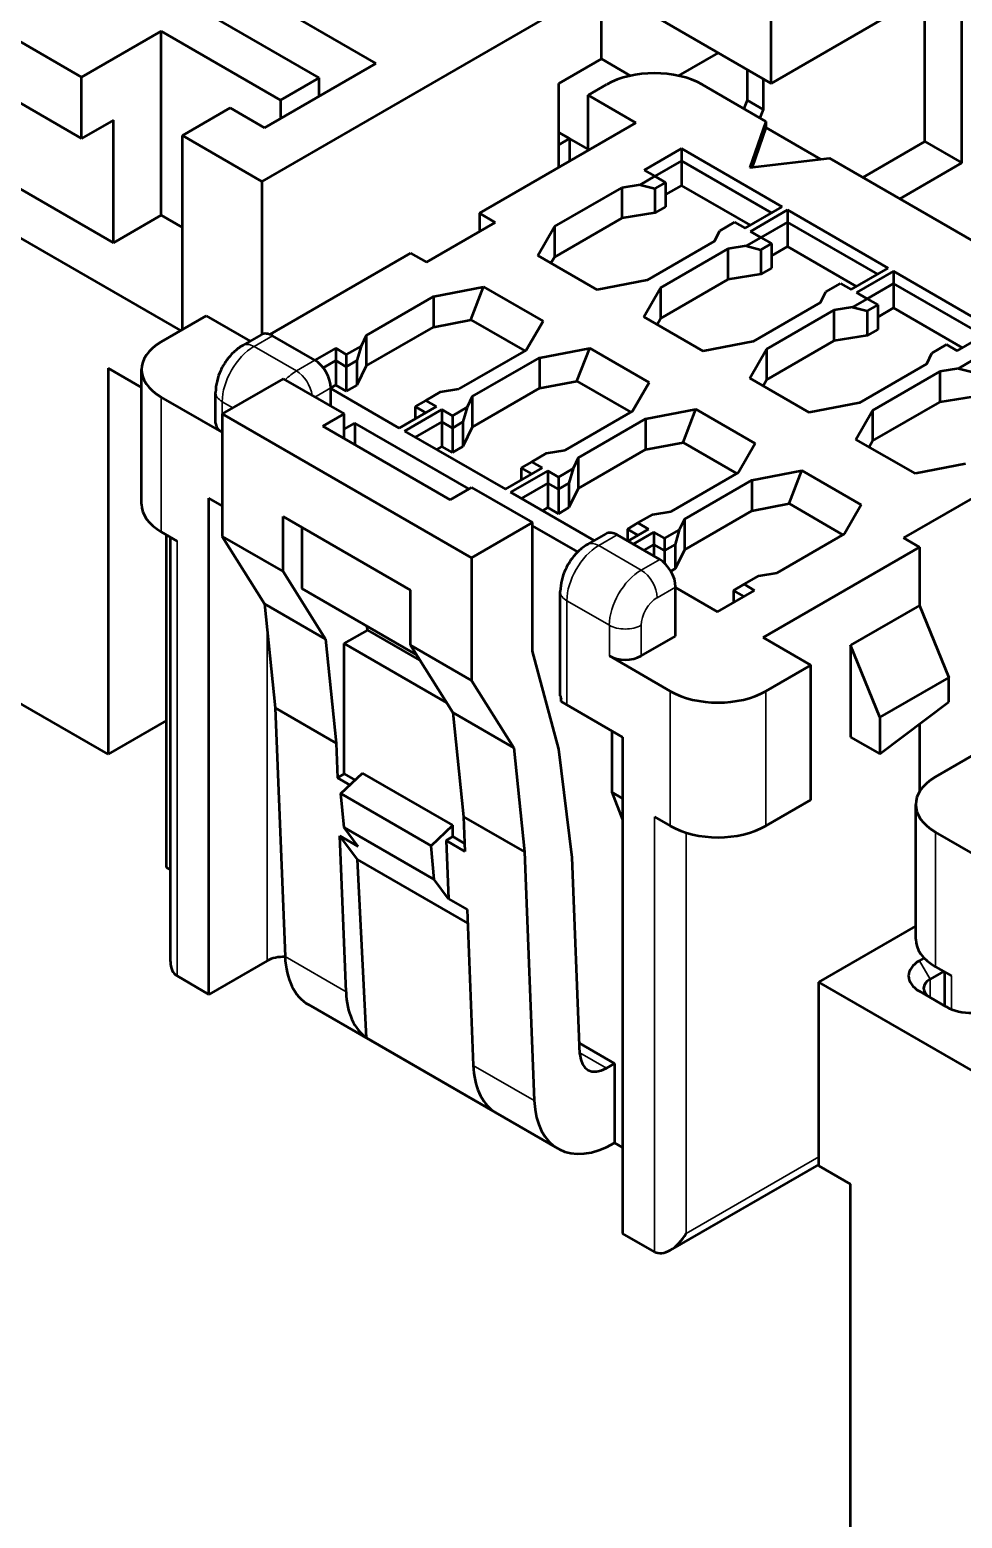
# Model space of a CAD drawing. Header units: millimetres. Extents: x 3100 to 5091, y 868 to 1900.
# Drawn here: x 4024.35 to 4036.79, y 1677.33 to 1697.17 of the extents above; entities that cross this region are included whole.
import ezdxf

# ---------------------------------------------------------------- set-up
doc = ezdxf.new("R2010")
doc.units = ezdxf.units.MM
doc.header["$LTSCALE"] = 1.8
doc.layers.add('외형선(ISO)', color=7, linetype='Continuous', lineweight=50)
doc.layers.add('좁은 외형선(ISO)', color=7, linetype='Continuous', lineweight=35)

msp = doc.modelspace()

# ---------------------------------------------------------------- linework, layer by layer
at = {"layer": '외형선(ISO)'}
for p, q in [((4023.102, 1700.111), (4028.971, 1696.722)), ((4028.215, 1696.53), (4022.77, 1699.674)), ((4038.199, 1698.743), (4034.239, 1696.457)), ((4034.239, 1696.457), (4034.239, 1698.09)), ((4025.047, 1696.539), (4022.784, 1697.845)), ((4036.785, 1695.396), (4036.785, 1697.927)), ((4031.977, 1697.763), (4027.451, 1695.151)), ((4031.977, 1696.784), (4031.977, 1697.763)), ((4036.29, 1695.681), (4036.29, 1697.641)), ((4034.239, 1696.457), (4032.648, 1697.376)), ((4025.047, 1696.539), (4026.108, 1697.151)), ((4026.108, 1697.151), (4027.699, 1696.232)), ((4026.108, 1694.702), (4026.108, 1697.151)), ((4025.047, 1695.722), (4022.784, 1697.029)), ((4033.532, 1696.865), (4033.002, 1696.559)), ((4028.971, 1696.722), (4027.486, 1695.865)), ((4031.411, 1696.457), (4031.977, 1696.784)), ((4031.977, 1696.784), (4032.365, 1696.559)), ((4032.365, 1696.559), (4031.977, 1696.784)), ((4033.921, 1696.641), (4033.921, 1696.232)), ((4026.369, 1693.162), (4020.38, 1696.62)), ((4025.047, 1695.722), (4025.047, 1696.539)), ((4028.215, 1696.53), (4027.699, 1696.232)), ((4028.215, 1696.286), (4028.215, 1696.53)), ((4031.411, 1695.338), (4031.411, 1696.457)), ((4034.133, 1696.518), (4034.133, 1696.11)), ((4032.047, 1696.441), (4031.8, 1696.298)), ((4031.8, 1695.563), (4031.8, 1696.298)), ((4031.8, 1696.298), (4032.436, 1695.93)), ((4033.32, 1696.441), (4034.169, 1695.951)), ((4026.39, 1695.763), (4027.027, 1696.13)), ((4027.027, 1696.13), (4027.486, 1695.865)), ((4027.699, 1696.232), (4027.699, 1695.988)), ((4033.921, 1696.232), (4033.876, 1696.12)), ((4034.133, 1696.11), (4033.921, 1696.232)), ((4034.133, 1696.11), (4034.088, 1695.997)), ((4025.471, 1695.967), (4025.047, 1695.722)), ((4025.471, 1694.334), (4025.471, 1695.967)), ((4030.35, 1694.726), (4032.436, 1695.93)), ((4034.169, 1695.951), (4033.956, 1695.338)), ((4034.169, 1695.869), (4033.986, 1695.342)), ((4034.169, 1695.951), (4034.169, 1695.869)), ((4034.899, 1695.447), (4034.169, 1695.869)), ((4027.451, 1695.151), (4026.39, 1695.763)), ((4026.39, 1693.175), (4026.39, 1695.763)), ((4031.8, 1695.579), (4031.411, 1695.804)), ((4031.411, 1695.804), (4031.552, 1695.722)), ((4031.552, 1695.722), (4031.411, 1695.64)), ((4031.552, 1695.722), (4031.552, 1695.42)), ((4035.463, 1695.204), (4036.29, 1695.681)), ((4036.29, 1695.681), (4036.785, 1695.396)), ((4025.471, 1694.334), (4023.208, 1695.64)), ((4033.044, 1695.587), (4032.549, 1695.302)), ((4034.388, 1694.812), (4033.044, 1695.587)), ((4033.044, 1695.587), (4033.044, 1695.424)), ((4033.956, 1695.338), (4035.017, 1695.461)), ((4035.017, 1695.461), (4040.108, 1692.521)), ((4032.549, 1695.302), (4032.691, 1695.22)), ((4033.044, 1695.424), (4032.691, 1695.22)), ((4033.044, 1695.424), (4033.044, 1695.098)), ((4034.246, 1694.73), (4033.044, 1695.424)), ((4035.958, 1694.918), (4036.785, 1695.396)), ((4027.451, 1695.151), (4027.451, 1693.112)), ((4031.351, 1694.548), (4032.249, 1695.067)), ((4032.494, 1695.107), (4032.249, 1695.067)), ((4032.249, 1695.067), (4032.249, 1694.659)), ((4032.691, 1695.22), (4032.494, 1695.107)), ((4032.494, 1695.107), (4032.691, 1695.057)), ((4032.691, 1695.22), (4032.832, 1695.138)), ((4032.832, 1695.138), (4032.691, 1695.057)), ((4032.691, 1695.057), (4032.691, 1694.73)), ((4032.832, 1695.138), (4032.832, 1694.812)), ((4033.044, 1695.098), (4032.832, 1694.975)), ((4033.964, 1694.567), (4033.044, 1695.098)), ((4026.108, 1694.702), (4025.471, 1694.334)), ((4026.108, 1694.702), (4026.39, 1694.538)), ((4030.35, 1694.726), (4030.35, 1694.481)), ((4030.562, 1694.604), (4030.35, 1694.726)), ((4031.351, 1694.14), (4032.249, 1694.659)), ((4032.691, 1694.73), (4032.249, 1694.659)), ((4032.832, 1694.812), (4032.691, 1694.73)), ((4033.893, 1694.526), (4034.388, 1694.812)), ((4034.459, 1694.771), (4033.964, 1694.485)), ((4035.802, 1693.995), (4034.459, 1694.771)), ((4034.459, 1694.771), (4034.459, 1694.608)), ((4029.643, 1694.073), (4030.562, 1694.604)), ((4031.128, 1694.163), (4031.351, 1694.548)), ((4031.351, 1694.548), (4031.351, 1694.14)), ((4033.486, 1694.352), (4033.555, 1694.494)), ((4033.555, 1694.494), (4033.751, 1694.608)), ((4033.751, 1694.608), (4033.893, 1694.526)), ((4033.964, 1694.485), (4034.105, 1694.404)), ((4034.459, 1694.608), (4034.105, 1694.404)), ((4034.459, 1694.608), (4034.459, 1694.281)), ((4035.661, 1693.914), (4034.459, 1694.608)), ((4033.486, 1694.352), (4032.588, 1693.834)), ((4033.909, 1694.29), (4033.663, 1694.25)), ((4034.105, 1694.404), (4033.909, 1694.29)), ((4033.909, 1694.29), (4034.105, 1694.24)), ((4034.105, 1694.404), (4034.246, 1694.322)), ((4034.246, 1694.322), (4034.105, 1694.24)), ((4034.246, 1694.322), (4034.246, 1693.995)), ((4034.459, 1694.281), (4034.246, 1694.159)), ((4035.378, 1693.75), (4034.459, 1694.281)), ((4027.554, 1693.111), (4029.431, 1694.195)), ((4029.431, 1694.195), (4029.643, 1694.073)), ((4031.92, 1693.705), (4031.128, 1694.163)), ((4031.305, 1694.061), (4031.351, 1694.14)), ((4032.765, 1693.732), (4033.663, 1694.25)), ((4033.663, 1694.25), (4033.663, 1693.842)), ((4034.105, 1694.24), (4034.105, 1693.914)), ((4034.105, 1693.914), (4033.663, 1693.842)), ((4034.246, 1693.995), (4034.105, 1693.914)), ((4035.307, 1693.709), (4035.802, 1693.995)), ((4035.873, 1693.954), (4035.378, 1693.669)), ((4037.216, 1693.179), (4035.873, 1693.954)), ((4035.873, 1693.954), (4035.873, 1693.791)), ((4029.739, 1693.618), (4030.407, 1693.746)), ((4030.237, 1693.305), (4030.407, 1693.746)), ((4030.407, 1693.746), (4031.199, 1693.289)), ((4032.588, 1693.834), (4031.92, 1693.705)), ((4032.542, 1693.346), (4032.765, 1693.732)), ((4032.765, 1693.324), (4033.663, 1693.842)), ((4032.765, 1693.732), (4032.765, 1693.324)), ((4034.9, 1693.536), (4034.969, 1693.678)), ((4034.969, 1693.678), (4035.166, 1693.791)), ((4035.166, 1693.791), (4035.307, 1693.709)), ((4035.378, 1693.669), (4035.519, 1693.587)), ((4035.873, 1693.791), (4035.519, 1693.587)), ((4035.873, 1693.791), (4035.873, 1693.465)), ((4037.075, 1693.097), (4035.873, 1693.791)), ((4028.841, 1693.099), (4029.739, 1693.618)), ((4029.739, 1693.618), (4029.739, 1693.209)), ((4034.9, 1693.536), (4034.002, 1693.017)), ((4035.323, 1693.474), (4035.077, 1693.434)), ((4035.519, 1693.587), (4035.323, 1693.474)), ((4035.323, 1693.474), (4035.519, 1693.424)), ((4035.519, 1693.587), (4035.661, 1693.505)), ((4035.661, 1693.505), (4035.519, 1693.424)), ((4035.661, 1693.505), (4035.661, 1693.179)), ((4026.709, 1693.358), (4026.108, 1693.011)), ((4026.709, 1693.358), (4027.293, 1693.021)), ((4029.739, 1693.209), (4030.237, 1693.305)), ((4030.237, 1693.305), (4030.955, 1692.891)), ((4031.199, 1693.289), (4030.976, 1692.903)), ((4033.334, 1692.889), (4032.542, 1693.346)), ((4032.719, 1693.244), (4032.765, 1693.324)), ((4034.179, 1692.915), (4035.077, 1693.434)), ((4035.077, 1693.434), (4035.077, 1693.026)), ((4035.519, 1693.424), (4035.519, 1693.097)), ((4035.873, 1693.465), (4035.661, 1693.342)), ((4036.792, 1692.934), (4035.873, 1693.465)), ((4027.195, 1692.965), (4027.443, 1693.108)), ((4028.158, 1692.766), (4027.593, 1693.093)), ((4028.841, 1693.099), (4028.772, 1692.957)), ((4028.841, 1692.691), (4029.739, 1693.209)), ((4028.841, 1693.099), (4028.841, 1692.691)), ((4035.519, 1693.097), (4035.077, 1693.026)), ((4035.661, 1693.179), (4035.519, 1693.097)), ((4036.721, 1692.893), (4037.216, 1693.179)), ((4028.434, 1692.926), (4028.158, 1692.766)), ((4028.575, 1692.844), (4028.434, 1692.926)), ((4028.434, 1692.926), (4028.434, 1692.762)), ((4028.772, 1692.957), (4028.575, 1692.844)), ((4028.772, 1692.957), (4028.717, 1692.762)), ((4030.976, 1692.903), (4030.078, 1692.385)), ((4031.153, 1692.801), (4031.821, 1692.93)), ((4031.651, 1692.489), (4031.821, 1692.93)), ((4031.821, 1692.93), (4032.613, 1692.472)), ((4034.002, 1693.017), (4033.334, 1692.889)), ((4033.956, 1692.53), (4034.179, 1692.915)), ((4034.179, 1692.507), (4035.077, 1693.026)), ((4034.179, 1692.915), (4034.179, 1692.507)), ((4036.383, 1692.861), (4036.58, 1692.975)), ((4036.58, 1692.975), (4036.721, 1692.893)), ((4028.434, 1692.762), (4028.269, 1692.667)), ((4028.434, 1692.762), (4028.434, 1692.436)), ((4028.575, 1692.681), (4028.434, 1692.762)), ((4028.575, 1692.844), (4028.575, 1692.681)), ((4028.717, 1692.762), (4028.575, 1692.681)), ((4028.575, 1692.681), (4028.575, 1692.354)), ((4028.717, 1692.762), (4028.717, 1692.436)), ((4028.841, 1692.691), (4028.717, 1692.436)), ((4030.255, 1692.283), (4031.153, 1692.801)), ((4031.153, 1692.801), (4031.153, 1692.393)), ((4036.315, 1692.719), (4035.417, 1692.201)), ((4036.315, 1692.719), (4036.383, 1692.861)), ((4036.933, 1692.771), (4036.737, 1692.657)), ((4025.4, 1692.66), (4025.4, 1687.516)), ((4025.844, 1692.404), (4025.4, 1692.66)), ((4025.844, 1690.848), (4025.844, 1692.644)), ((4027.734, 1692.521), (4026.921, 1692.052)), ((4027.734, 1692.521), (4028.547, 1692.052)), ((4031.153, 1692.393), (4031.651, 1692.489)), ((4031.651, 1692.489), (4032.369, 1692.074)), ((4034.748, 1692.072), (4033.956, 1692.53)), ((4034.133, 1692.428), (4034.179, 1692.507)), ((4035.593, 1692.099), (4036.491, 1692.617)), ((4036.737, 1692.657), (4036.491, 1692.617)), ((4036.491, 1692.617), (4036.491, 1692.209)), ((4036.737, 1692.657), (4036.933, 1692.607)), ((4026.921, 1691.807), (4026.108, 1692.277)), ((4026.833, 1691.93), (4026.833, 1692.338)), ((4028.434, 1692.436), (4028.37, 1692.399)), ((4028.37, 1692.154), (4028.37, 1692.399)), ((4028.37, 1692.391), (4029.282, 1691.864)), ((4028.575, 1692.354), (4028.434, 1692.436)), ((4028.717, 1692.436), (4028.575, 1692.354)), ((4029.636, 1692.232), (4029.832, 1692.345)), ((4029.832, 1692.345), (4030.078, 1692.385)), ((4030.255, 1692.283), (4030.186, 1692.141)), ((4030.255, 1691.874), (4031.153, 1692.393)), ((4030.255, 1692.283), (4030.255, 1691.874)), ((4032.613, 1692.472), (4032.39, 1692.087)), ((4036.933, 1692.281), (4036.491, 1692.209)), ((4029.282, 1691.864), (4029.777, 1692.15)), ((4029.848, 1692.109), (4029.353, 1691.823)), ((4029.636, 1692.232), (4029.495, 1692.15)), ((4029.495, 1692.15), (4029.495, 1691.987)), ((4029.636, 1692.068), (4029.495, 1692.15)), ((4029.777, 1692.15), (4029.636, 1692.232)), ((4029.99, 1692.027), (4029.848, 1692.109)), ((4029.848, 1692.109), (4029.848, 1691.946)), ((4030.186, 1692.141), (4029.99, 1692.027)), ((4030.186, 1692.141), (4030.131, 1691.946)), ((4032.39, 1692.087), (4031.492, 1691.568)), ((4032.567, 1691.985), (4033.235, 1692.113)), ((4033.066, 1691.672), (4033.235, 1692.113)), ((4033.235, 1692.113), (4034.027, 1691.656)), ((4035.417, 1692.201), (4034.748, 1692.072)), ((4035.371, 1691.713), (4035.593, 1692.099)), ((4035.593, 1691.691), (4036.491, 1692.209)), ((4035.593, 1692.099), (4035.593, 1691.691)), ((4026.921, 1692.052), (4030.244, 1690.133)), ((4026.921, 1692.052), (4026.921, 1690.419)), ((4028.547, 1692.052), (4028.264, 1691.889)), ((4028.264, 1691.889), (4029.961, 1690.909)), ((4028.547, 1691.725), (4028.547, 1692.052)), ((4028.547, 1691.848), (4028.689, 1691.93)), ((4030.209, 1691.052), (4028.689, 1691.93)), ((4028.689, 1691.93), (4028.689, 1691.644)), ((4029.848, 1691.946), (4029.495, 1691.742)), ((4029.848, 1691.946), (4029.848, 1691.619)), ((4029.99, 1691.864), (4029.848, 1691.946)), ((4029.99, 1692.027), (4029.99, 1691.864)), ((4030.131, 1691.946), (4029.99, 1691.864)), ((4030.131, 1691.946), (4030.131, 1691.619)), ((4031.669, 1691.466), (4032.567, 1691.985)), ((4032.567, 1691.985), (4032.567, 1691.576)), ((4029.353, 1691.823), (4030.697, 1691.048)), ((4029.99, 1691.864), (4029.99, 1691.538)), ((4030.255, 1691.874), (4030.131, 1691.619)), ((4036.163, 1691.256), (4035.371, 1691.713)), ((4035.547, 1691.611), (4035.593, 1691.691)), ((4029.848, 1691.619), (4029.777, 1691.578)), ((4029.99, 1691.538), (4029.848, 1691.619)), ((4030.131, 1691.619), (4029.99, 1691.538)), ((4031.05, 1691.415), (4031.247, 1691.529)), ((4031.247, 1691.529), (4031.492, 1691.568)), ((4031.669, 1691.058), (4032.567, 1691.576)), ((4032.567, 1691.576), (4033.066, 1691.672)), ((4033.066, 1691.672), (4033.783, 1691.258)), ((4034.027, 1691.656), (4033.804, 1691.27)), ((4030.697, 1691.048), (4031.192, 1691.333)), ((4031.262, 1691.293), (4030.767, 1691.007)), ((4031.05, 1691.415), (4030.909, 1691.333)), ((4030.909, 1691.333), (4030.909, 1691.17)), ((4031.05, 1691.252), (4030.909, 1691.333)), ((4031.192, 1691.333), (4031.05, 1691.415)), ((4031.404, 1691.211), (4031.262, 1691.293)), ((4031.262, 1691.293), (4031.262, 1691.129)), ((4031.6, 1691.324), (4031.404, 1691.211)), ((4031.6, 1691.324), (4031.545, 1691.129)), ((4031.669, 1691.466), (4031.6, 1691.324)), ((4031.669, 1691.466), (4031.669, 1691.058)), ((4033.981, 1691.168), (4034.649, 1691.297)), ((4034.48, 1690.856), (4034.649, 1691.297)), ((4034.649, 1691.297), (4035.441, 1690.839)), ((4036.831, 1691.385), (4036.163, 1691.256)), ((4031.262, 1691.129), (4030.909, 1690.925)), ((4031.262, 1691.129), (4031.262, 1690.803)), ((4031.404, 1691.048), (4031.262, 1691.129)), ((4031.404, 1691.211), (4031.404, 1691.048)), ((4031.545, 1691.129), (4031.404, 1691.048)), ((4031.545, 1691.129), (4031.545, 1690.803)), ((4033.804, 1691.27), (4032.906, 1690.752)), ((4033.083, 1690.65), (4033.981, 1691.168)), ((4033.981, 1691.168), (4033.981, 1690.76)), ((4026.744, 1684.316), (4026.744, 1690.929)), ((4026.921, 1690.827), (4026.744, 1690.929)), ((4030.244, 1691.072), (4029.961, 1690.909)), ((4030.244, 1691.072), (4031.057, 1690.603)), ((4030.767, 1691.007), (4031.882, 1690.364)), ((4031.404, 1691.048), (4031.404, 1690.721)), ((4031.669, 1691.058), (4031.545, 1690.803)), ((4036.926, 1690.929), (4036.007, 1690.399)), ((4031.262, 1690.803), (4031.192, 1690.762)), ((4031.404, 1690.721), (4031.262, 1690.803)), ((4031.545, 1690.803), (4031.404, 1690.721)), ((4032.464, 1690.599), (4032.661, 1690.712)), ((4032.661, 1690.712), (4032.906, 1690.752)), ((4033.083, 1690.241), (4033.981, 1690.76)), ((4033.981, 1690.76), (4034.48, 1690.856)), ((4034.48, 1690.856), (4035.197, 1690.441)), ((4035.441, 1690.839), (4035.219, 1690.454)), ((4027.734, 1689.95), (4027.734, 1690.684)), ((4027.734, 1690.684), (4029.431, 1689.705)), ((4027.981, 1690.541), (4027.981, 1689.725)), ((4031.057, 1690.603), (4030.244, 1690.133)), ((4031.057, 1688.888), (4031.057, 1690.603)), ((4031.662, 1690.213), (4031.057, 1690.562)), ((4032.464, 1690.599), (4032.323, 1690.517)), ((4032.323, 1690.517), (4032.323, 1690.362)), ((4032.464, 1690.435), (4032.323, 1690.517)), ((4032.33, 1690.358), (4032.606, 1690.517)), ((4032.606, 1690.517), (4032.464, 1690.599)), ((4033.014, 1690.508), (4032.818, 1690.395)), ((4033.014, 1690.508), (4032.959, 1690.313)), ((4033.083, 1690.65), (4033.014, 1690.508)), ((4033.083, 1690.65), (4033.083, 1690.241)), ((4026.108, 1690.48), (4026.32, 1690.358)), ((4026.178, 1686.006), (4026.178, 1690.439)), ((4026.232, 1684.755), (4026.232, 1690.408)), ((4026.921, 1690.419), (4027.734, 1689.95)), ((4026.921, 1690.419), (4027.486, 1689.521)), ((4031.791, 1690.311), (4032.039, 1690.454)), ((4032.189, 1690.439), (4032.754, 1690.113)), ((4032.677, 1690.476), (4032.401, 1690.317)), ((4032.677, 1690.313), (4032.542, 1690.235)), ((4032.818, 1690.395), (4032.677, 1690.476)), ((4032.677, 1690.476), (4032.677, 1690.313)), ((4032.818, 1690.231), (4032.677, 1690.313)), ((4032.677, 1690.313), (4032.677, 1690.158)), ((4032.818, 1690.395), (4032.818, 1690.231)), ((4032.959, 1690.313), (4032.818, 1690.231)), ((4032.959, 1690.313), (4032.959, 1689.986)), ((4035.219, 1690.454), (4034.321, 1689.935)), ((4036.007, 1690.399), (4036.219, 1690.276)), ((4030.244, 1690.133), (4030.244, 1688.5)), ((4032.818, 1690.231), (4032.818, 1690.065)), ((4033.083, 1690.241), (4032.959, 1689.986)), ((4036.219, 1690.276), (4034.133, 1689.072)), ((4036.219, 1690.276), (4036.219, 1689.5)), ((4027.734, 1689.95), (4028.3, 1689.051)), ((4032.959, 1689.986), (4032.904, 1689.954)), ((4034.075, 1689.896), (4034.321, 1689.935)), ((4027.981, 1689.725), (4029.512, 1688.841)), ((4029.431, 1688.97), (4029.431, 1689.705)), ((4032.967, 1689.092), (4032.967, 1689.745)), ((4032.967, 1689.737), (4033.525, 1689.415)), ((4033.525, 1689.415), (4034.02, 1689.7)), ((4033.879, 1689.782), (4033.737, 1689.7)), ((4033.879, 1689.619), (4033.737, 1689.7)), ((4033.737, 1689.7), (4033.737, 1689.537)), ((4033.879, 1689.782), (4034.075, 1689.896)), ((4034.02, 1689.7), (4033.879, 1689.782)), ((4027.486, 1689.521), (4028.3, 1689.051)), ((4027.486, 1689.521), (4027.628, 1688.133)), ((4031.429, 1688.296), (4031.429, 1689.684)), ((4036.219, 1689.5), (4035.3, 1688.97)), ((4036.219, 1689.5), (4036.608, 1688.541)), ((4025.4, 1687.516), (4022.431, 1689.231)), ((4028.547, 1688.99), (4028.862, 1689.172)), ((4028.862, 1689.172), (4028.848, 1689.224)), ((4029.555, 1688.772), (4028.862, 1689.172)), ((4028.3, 1689.051), (4028.441, 1687.663)), ((4028.547, 1687.256), (4028.547, 1688.99)), ((4029.916, 1688.2), (4028.547, 1688.99)), ((4029.431, 1688.97), (4029.997, 1688.072)), ((4029.431, 1688.97), (4030.244, 1688.5)), ((4032.507, 1688.827), (4032.967, 1689.092)), ((4034.77, 1688.704), (4034.133, 1689.072)), ((4035.3, 1688.97), (4035.3, 1687.745)), ((4035.689, 1688.01), (4035.3, 1688.97)), ((4031.411, 1687.582), (4031.057, 1688.888)), ((4032.896, 1688.357), (4032.083, 1688.827)), ((4034.77, 1688.704), (4034.169, 1688.357)), ((4034.77, 1686.908), (4034.77, 1688.704)), ((4036.608, 1688.541), (4035.689, 1688.01)), ((4036.608, 1688.214), (4036.608, 1688.541)), ((4030.244, 1688.5), (4030.81, 1687.602)), ((4027.628, 1688.133), (4028.441, 1687.663)), ((4027.628, 1688.133), (4027.759, 1684.819)), ((4031.439, 1688.218), (4031.439, 1688.251)), ((4031.439, 1688.218), (4031.517, 1688.174)), ((4031.517, 1688.174), (4032.259, 1687.745)), ((4035.689, 1687.52), (4036.608, 1688.214)), ((4026.178, 1687.965), (4025.4, 1687.516)), ((4029.997, 1688.072), (4030.138, 1686.684)), ((4029.997, 1688.072), (4030.81, 1687.602)), ((4035.689, 1688.01), (4035.689, 1687.52)), ((4036.219, 1687.921), (4036.219, 1687.02)), ((4032.118, 1687.827), (4032.118, 1687.01)), ((4032.259, 1687.745), (4032.259, 1681.131)), ((4035.3, 1687.745), (4035.689, 1687.52)), ((4028.441, 1687.663), (4028.459, 1687.201)), ((4030.81, 1687.602), (4030.951, 1686.214)), ((4031.588, 1686.141), (4031.411, 1687.582)), ((4037.032, 1687.561), (4036.431, 1687.214)), ((4028.459, 1687.201), (4028.547, 1687.256)), ((4028.459, 1687.201), (4028.625, 1687.105)), ((4028.503, 1686.991), (4028.793, 1687.263)), ((4028.547, 1687.256), (4028.695, 1687.171)), ((4029.995, 1686.569), (4028.793, 1687.263)), ((4029.705, 1686.297), (4028.503, 1686.991)), ((4028.546, 1686.541), (4028.503, 1686.991)), ((4032.118, 1687.01), (4032.259, 1686.643)), ((4032.118, 1687.01), (4032.259, 1686.928)), ((4034.169, 1686.561), (4034.77, 1686.908)), ((4036.168, 1685.051), (4036.168, 1686.847)), ((4029.748, 1685.847), (4028.546, 1686.541)), ((4028.736, 1686.285), (4028.546, 1686.541)), ((4029.705, 1686.297), (4029.995, 1686.569)), ((4029.995, 1686.42), (4029.995, 1686.569)), ((4030.138, 1686.684), (4030.156, 1686.221)), ((4030.138, 1686.684), (4030.951, 1686.214)), ((4032.684, 1686.684), (4032.896, 1686.561)), ((4028.724, 1686.112), (4028.49, 1686.427)), ((4028.49, 1686.427), (4028.736, 1686.285)), ((4028.572, 1684.349), (4028.49, 1686.427)), ((4029.907, 1686.365), (4029.995, 1686.42)), ((4029.907, 1686.365), (4030.156, 1686.221)), ((4029.907, 1686.365), (4029.938, 1685.591)), ((4029.995, 1686.42), (4030.152, 1686.329)), ((4037.952, 1685.602), (4036.431, 1686.479)), ((4029.748, 1685.847), (4029.705, 1686.297)), ((4030.951, 1686.214), (4031.082, 1682.9)), ((4031.691, 1683.52), (4031.588, 1686.141)), ((4026.232, 1685.975), (4026.178, 1686.006)), ((4030.194, 1685.263), (4028.724, 1686.112)), ((4028.845, 1683.736), (4028.724, 1686.112)), ((4029.938, 1685.591), (4029.748, 1685.847)), ((4029.938, 1685.591), (4030.187, 1685.447)), ((4030.187, 1685.447), (4030.269, 1683.37)), ((4034.876, 1684.479), (4036.168, 1685.225)), ((4027.522, 1684.765), (4026.744, 1684.316)), ((4036.219, 1684.765), (4036.28, 1684.8)), ((4026.744, 1684.316), (4026.32, 1684.561)), ((4036.537, 1684.622), (4036.361, 1684.52)), ((4036.431, 1684.683), (4036.643, 1684.561)), ((4036.556, 1684.162), (4036.556, 1684.611)), ((4034.876, 1682.029), (4034.876, 1684.479)), ((4037.05, 1683.224), (4034.876, 1684.479)), ((4036.219, 1684.357), (4036.573, 1684.152)), ((4028.072, 1684.179), (4031.395, 1682.261)), ((4028.845, 1683.736), (4030.542, 1682.756)), ((4031.685, 1683.667), (4032.153, 1683.397)), ((4032.153, 1683.397), (4032.044, 1683.334)), ((4032.153, 1683.397), (4032.153, 1682.336)), ((4032.153, 1682.336), (4032.259, 1682.274)), ((4034.876, 1682.051), (4032.896, 1680.907)), ((4034.876, 1682.029), (4035.3, 1681.785)), ((4035.3, 1676.886), (4035.3, 1681.785)), ((4032.684, 1680.886), (4032.259, 1681.131))]:
    msp.add_line(p, q, dxfattribs=at)
for centre, major_axis, ratio, start_param, end_param in [((4032.684, 1696.073), (-0.9, 0), 0.57735, 3.926991, 5.497787), ((4027.593, 1692.848), (-0.15, 0.26), 0.57735, 5.497787, 6.283185), ((4026.744, 1692.644), (-0.9, 0), 0.57735, 5.497787, 7.068583), ((4028.158, 1692.521), (0.15, -0.26), 0.57735, 0.785398, 2.356194), ((4027.133, 1691.93), (-0.3, 0), 0.57735, 0, 0.785398), ((4026.744, 1690.848), (-0.9, 0), 0.57735, 0, 0.785398), ((4032.189, 1690.194), (-0.15, 0.26), 0.57735, 5.497787, 6.283185), ((4032.754, 1689.868), (0.15, -0.26), 0.57735, 0.785398, 2.356194), ((4032.295, 1688.949), (-0.3, 0), 0.57735, 0.785398, 2.356194), ((4033.532, 1688.725), (0.9, 0), 0.57735, 3.926991, 5.497787), ((4031.729, 1688.296), (-0.3, 0), 0.57735, 0, 0.261799), ((4037.068, 1686.847), (-0.9, 0), 0.57735, 5.497787, 7.068583), ((4033.532, 1686.928), (-0.9, 0), 0.57735, 0.785398, 2.356194), ((4037.068, 1685.051), (-0.9, 0), 0.57735, 0, 0.785398), ((4026.532, 1684.928), (0.212, 0.367), 0.577349, 2.356194, 3.141597), ((4027.734, 1684.642), (-0.3, 0), 0.57735, 4.628471, 5.497787), ((4028.83, 1685.492), (-0.758, -1.313), 0.57735, 5.5424, 6.283185), ((4036.573, 1684.561), (-0.5, 0), 0.57735, 5.497787, 7.068583), ((4029.643, 1685.023), (-0.758, -1.313), 0.57735, 5.5424, 6.228794), ((4036.573, 1684.397), (-0.3, 0), 0.57735, 5.497787, 7.068583), ((4036.926, 1684.357), (0.5, 0), 0.57735, 3.926991, 5.497787), ((4031.34, 1684.043), (-0.758, -1.313), 0.57735, 5.5424, 6.228794), ((4032.044, 1683.743), (-0.25, -0.433), 0.57735, 5.5424, 7.068583), ((4032.153, 1683.574), (-0.758, -1.313), 0.57735, 5.5424, 7.068583), ((4032.896, 1681.254), (-0.212, -0.367), 0.577346, 6.283183, 7.853985)]:
    msp.add_ellipse(centre, major_axis=major_axis, ratio=ratio, start_param=start_param, end_param=end_param, dxfattribs=at)
for points in [[(4027.195, 1692.965), (4027.149, 1692.939), (4027.109, 1692.907), (4027.036, 1692.838), (4027.004, 1692.8), (4026.947, 1692.719), (4026.922, 1692.676), (4026.88, 1692.586), (4026.864, 1692.539), (4026.84, 1692.441), (4026.833, 1692.391), (4026.833, 1692.338)], [(4031.791, 1690.311), (4031.745, 1690.285), (4031.705, 1690.254), (4031.632, 1690.184), (4031.6, 1690.146), (4031.543, 1690.065), (4031.518, 1690.022), (4031.476, 1689.932), (4031.46, 1689.885), (4031.436, 1689.788), (4031.429, 1689.737), (4031.429, 1689.684)]]:
    msp.add_open_spline(points, degree=3, knots=[0, 0, 0, 0, 0.314159, 0.314159, 0.628319, 0.628319, 0.942478, 0.942478, 1.256637, 1.256637, 1.570796, 1.570796, 1.570796, 1.570796], dxfattribs=at)
at = {"layer": '좁은 외형선(ISO)'}
for p, q in [((4027.345, 1692.95), (4027.593, 1693.093)), ((4027.911, 1692.624), (4027.345, 1692.95)), ((4028.158, 1692.766), (4027.911, 1692.624)), ((4026.108, 1690.48), (4026.108, 1692.277)), ((4028.37, 1692.399), (4028.158, 1692.277)), ((4027.062, 1692.134), (4026.921, 1692.215)), ((4026.921, 1692.052), (4026.921, 1692.215)), ((4026.32, 1684.561), (4026.32, 1690.358)), ((4031.941, 1690.297), (4032.189, 1690.439)), ((4031.941, 1690.297), (4032.507, 1689.97)), ((4032.754, 1690.113), (4032.507, 1689.97)), ((4032.967, 1689.745), (4032.719, 1689.603)), ((4031.517, 1689.562), (4032.083, 1689.235)), ((4031.517, 1688.174), (4031.517, 1689.562)), ((4027.522, 1684.765), (4027.522, 1689.174)), ((4032.083, 1689.235), (4032.083, 1688.827)), ((4032.507, 1689.235), (4032.507, 1688.827)), ((4032.896, 1688.357), (4032.896, 1686.561)), ((4034.169, 1688.357), (4034.169, 1686.561)), ((4032.684, 1680.886), (4032.684, 1686.684)), ((4033.108, 1681.131), (4033.108, 1686.47)), ((4036.431, 1684.683), (4036.431, 1686.479)), ((4027.759, 1684.819), (4028.572, 1684.349)), ((4036.219, 1684.765), (4036.361, 1684.52)), ((4036.643, 1684.118), (4036.643, 1684.561)), ((4036.361, 1684.52), (4036.361, 1684.275)), ((4030.269, 1683.37), (4031.082, 1682.9)), ((4031.691, 1683.539), (4032.044, 1683.334)), ((4034.876, 1682.152), (4033.108, 1681.131))]:
    msp.add_line(p, q, dxfattribs=at)
for centre, major_axis, start_param, end_param in [((4027.345, 1692.46), (0.3, 0.52), 0.785398, 2.356194), ((4027.345, 1692.705), (-0.15, 0.26), 5.497787, 6.283185), ((4027.911, 1692.134), (-0.3, -0.52), 3.926991, 4.287215), ((4027.911, 1692.379), (-0.15, 0.26), 4.094439, 5.497787), ((4027.133, 1692.338), (-0.3, 0), 0, 0.785398), ((4031.941, 1689.807), (0.3, 0.52), 0.785398, 2.356194), ((4031.941, 1690.052), (-0.15, 0.26), 5.497787, 6.283185), ((4032.507, 1689.48), (-0.3, -0.52), 3.926991, 5.497787), ((4032.507, 1689.725), (-0.15, 0.26), 3.926991, 5.497787), ((4031.729, 1689.684), (-0.3, 0), 0, 0.785398), ((4032.719, 1689.358), (-0.15, -0.26), 3.926991, 5.497787), ((4032.295, 1689.358), (-0.3, 0), 0.785398, 2.356195)]:
    msp.add_ellipse(centre, major_axis=major_axis, ratio=0.57735, start_param=start_param, end_param=end_param, dxfattribs=at)

doc.saveas('drawing.dxf')
